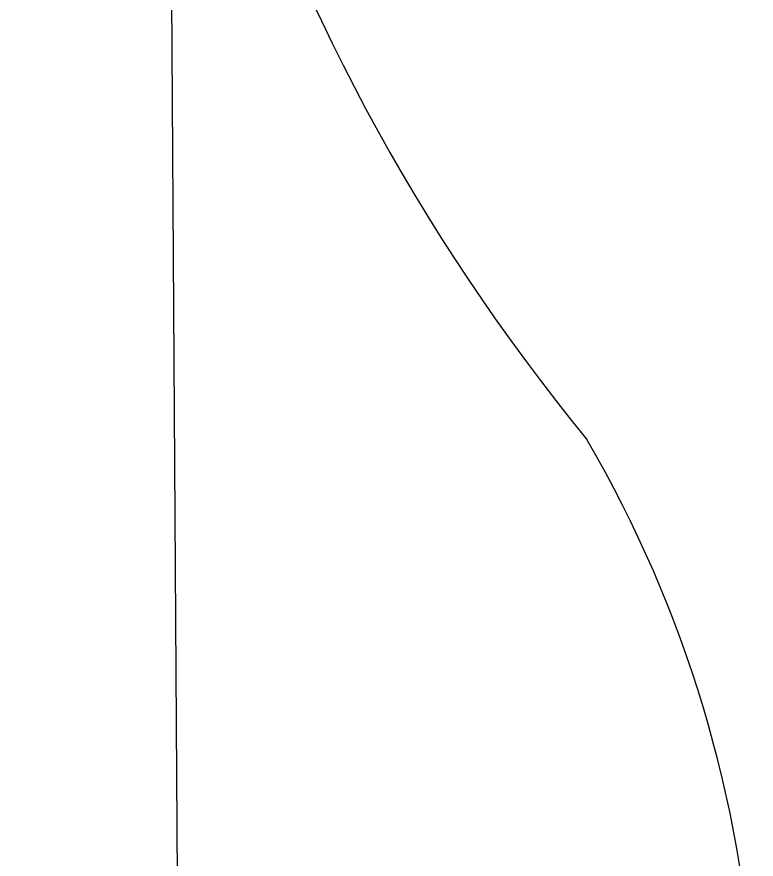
# Model space of a CAD drawing. Header units: feet. Extents: x 919634 to 928945, y 707022 to 708026.
# Drawn here: x 920620.707 to 920622.697, y 707270.496 to 707272.762 of the extents above; entities that cross this region are included whole.
import ezdxf

# ---------------------------------------------------------------- set-up
doc = ezdxf.new("R2010")
doc.units = ezdxf.units.FT
doc.header["$LTSCALE"] = 20
doc.header["$MEASUREMENT"] = 0
for name, color, linetype in [('-u-site-xref', 7, 'Continuous'), ('LK-TREE-050M', 2, 'Continuous'), ('LP-TREE', 15, 'Continuous')]:
    doc.layers.add(name, color=color, linetype=linetype)
doc.layers.add('Site Plan$0$SP-SIDEWALK', color=2, linetype='Continuous', lineweight=25)
doc.layers.get('-u-site-xref').off()

# ---------------------------------------------------------------- blocks, each defined once
blk = doc.blocks.new('Site Plan')
at = {"layer": 'Site Plan$0$SP-SIDEWALK'}
blk.add_line((920621.16264451, 707266.71875558), (920621.0790960542, 707280.048495582), dxfattribs=at)
blk = doc.blocks.new('TREE-SIMP-005')
at = {"layer": 'LK-TREE-050M'}
for centre, radius, start, end in [((0.7466102499786018, 0.1943064552262648), 0.315551059145618, 175.025396269356, 219.3558172424032), ((0.3365289680545516, -0.102409677929149), 0.1921463519017287, 283.2700858267119, 30.18650749245099)]:
    blk.add_arc(centre, radius, start, end, dxfattribs=at)

msp = doc.modelspace()

# ---------------------------------------------------------------- block references
at = {"layer": '-u-site-xref'}
msp.add_blockref('Site Plan', (0, 0), dxfattribs=at)

# ---------------------------------------------------------------- next in the draw order: block references
at = {"layer": 'LP-TREE', "xscale": 17.4705586228176, "yscale": 17.4705586228176, "zscale": 15.03416260495856}
msp.add_blockref('TREE-SIMP-005', (920613.4603625297, 707271.7257827827), dxfattribs=at)

doc.saveas('drawing.dxf')
